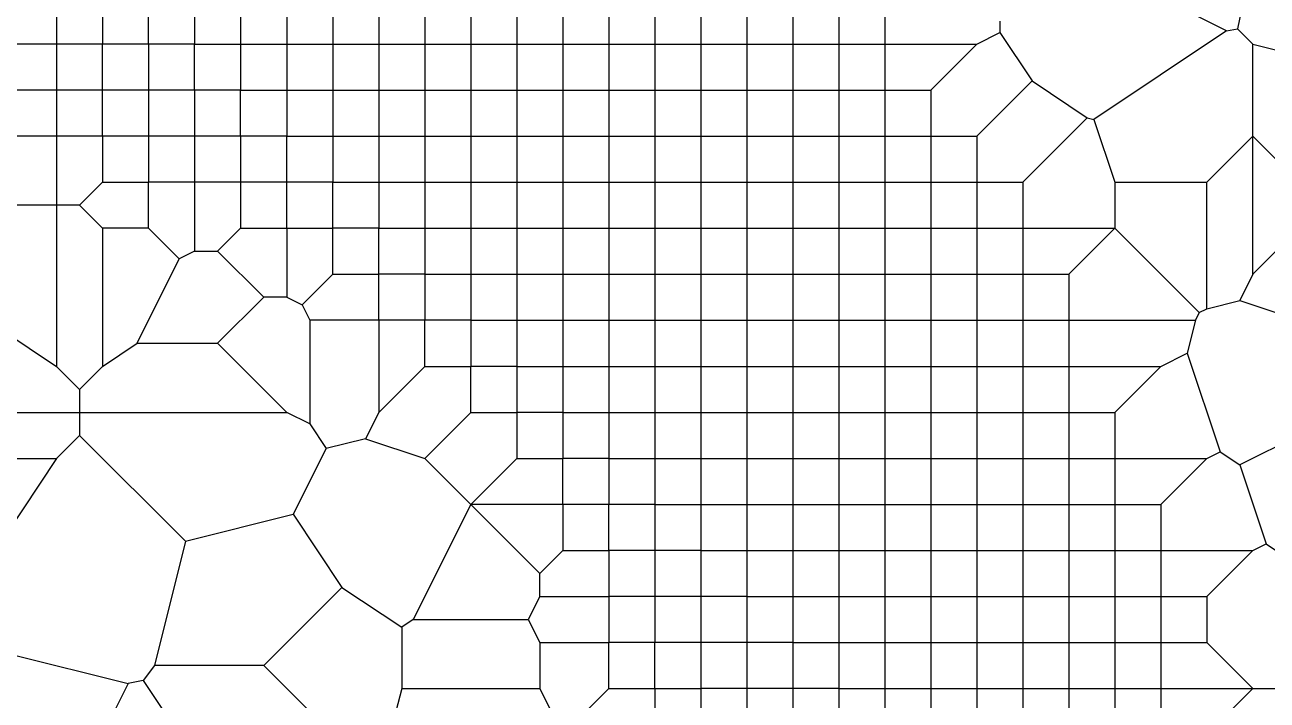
# Model space of a CAD drawing. Extents: x 0 to 238, y 0 to 198.
# Drawn here: x 121.2 to 192.6, y 45.2 to 84 of the extents above; entities that cross this region are included whole.
import ezdxf

# ---------------------------------------------------------------- set-up
doc = ezdxf.new("R2010")
doc.units = 0

msp = doc.modelspace()

# ---------------------------------------------------------------- linework, layer by layer
at = {"layer": 'Layer 1', "color": 8}
for points in [[(190.310772, 83.676346), (182.56227, 87.550598)], [(123.031095, 85.566225), (123.031095, 82.920395)], [(125.676925, 85.566225), (125.676925, 82.920395)], [(128.322755, 82.920395), (128.322755, 85.566225)], [(130.968585, 85.566225), (130.968585, 82.920395)], [(133.614415, 85.566225), (133.614415, 82.920395)], [(136.260245, 85.566225), (136.260245, 82.920395)], [(138.906075, 85.566225), (138.906075, 82.920395)], [(141.551905, 85.566225), (141.551905, 82.920395)], [(144.197735, 85.566225), (144.197735, 82.920395)], [(146.843565, 85.566225), (146.843565, 82.920395)], [(149.489395, 85.566225), (149.489395, 82.920395)], [(152.135225, 85.566225), (152.135225, 82.920395)], [(154.781055, 85.566225), (154.781055, 82.920395)], [(157.426885, 85.566225), (157.426885, 82.920395)], [(160.072715, 85.566225), (160.072715, 82.920395)], [(162.718545, 85.566225), (162.718545, 82.920395)], [(165.364375, 85.566225), (165.364375, 82.920395)], [(168.010205, 85.566225), (168.010205, 82.920395)], [(170.656035, 85.566225), (170.656035, 82.920395)], [(191.161218, 84.904768), (190.940732, 83.802338)], [(175.947695, 82.920395), (177.27061, 83.581853)], [(177.27061, 84.24331), (177.27061, 83.581853)], [(177.27061, 83.581853), (179.122691, 80.803731)], [(190.310772, 83.676346), (182.682535, 78.590855)], [(190.310772, 83.676346), (190.940732, 83.802338)], [(190.940732, 83.802338), (191.822675, 82.920395)], [(123.031095, 82.920395), (120.385265, 82.920395)], [(123.031095, 82.920395), (123.031095, 82.920395)], [(125.676925, 82.920395), (123.031095, 82.920395)], [(123.031095, 82.920395), (123.031095, 80.274565)], [(125.676925, 82.920395), (125.676925, 82.920395)], [(128.322755, 82.920395), (125.676925, 82.920395)], [(125.676925, 80.274565), (125.676925, 82.920395)], [(128.322755, 82.920395), (128.322755, 82.920395)], [(130.968585, 82.920395), (128.322755, 82.920395)], [(128.322755, 82.920395), (128.322755, 80.274565)], [(130.968585, 82.920395), (130.968585, 82.920395)], [(130.968585, 80.274565), (130.968585, 82.920395)], [(130.968585, 82.920395), (133.614415, 82.920395)], [(133.614415, 82.920395), (133.614415, 82.920395)], [(133.614415, 82.920395), (133.614415, 80.274565)], [(133.614415, 82.920395), (136.260245, 82.920395)], [(136.260245, 82.920395), (136.260245, 82.920395)], [(136.260245, 82.920395), (136.260245, 80.274565)], [(136.260245, 82.920395), (138.906075, 82.920395)], [(138.906075, 82.920395), (138.906075, 82.920395)], [(138.906075, 82.920395), (138.906075, 80.274565)], [(138.906075, 82.920395), (141.551905, 82.920395)], [(141.551905, 82.920395), (141.551905, 82.920395)], [(141.551905, 82.920395), (141.551905, 80.274565)], [(141.551905, 82.920395), (144.197735, 82.920395)], [(144.197735, 82.920395), (144.197735, 82.920395)], [(144.197735, 82.920395), (144.197735, 80.274565)], [(144.197735, 82.920395), (146.843565, 82.920395)], [(146.843565, 82.920395), (146.843565, 82.920395)], [(146.843565, 82.920395), (146.843565, 80.274565)], [(146.843565, 82.920395), (149.489395, 82.920395)], [(149.489395, 82.920395), (149.489395, 82.920395)], [(149.489395, 82.920395), (152.135225, 82.920395)], [(149.489395, 82.920395), (149.489395, 80.274565)], [(152.135225, 82.920395), (152.135225, 82.920395)], [(152.135225, 82.920395), (154.781055, 82.920395)], [(152.135225, 82.920395), (152.135225, 80.274565)], [(154.781055, 82.920395), (154.781055, 82.920395)], [(154.781055, 82.920395), (157.426885, 82.920395)], [(154.781055, 82.920395), (154.781055, 80.274565)], [(157.426885, 82.920395), (157.426885, 82.920395)], [(157.426885, 82.920395), (160.072715, 82.920395)], [(157.426885, 82.920395), (157.426885, 80.274565)], [(160.072715, 82.920395), (160.072715, 82.920395)], [(160.072715, 82.920395), (162.718545, 82.920395)], [(160.072715, 82.920395), (160.072715, 80.274565)], [(162.718545, 82.920395), (162.718545, 82.920395)], [(162.718545, 82.920395), (165.364375, 82.920395)], [(162.718545, 82.920395), (162.718545, 80.274565)], [(165.364375, 82.920395), (165.364375, 82.920395)], [(165.364375, 82.920395), (168.010205, 82.920395)], [(165.364375, 82.920395), (165.364375, 80.274565)], [(168.010205, 82.920395), (168.010205, 82.920395)], [(168.010205, 82.920395), (170.656035, 82.920395)], [(168.010205, 82.920395), (168.010205, 80.274565)], [(170.656035, 82.920395), (170.656035, 82.920395)], [(170.656035, 82.920395), (175.947695, 82.920395)], [(170.656035, 82.920395), (170.656035, 80.274565)], [(175.947695, 82.920395), (173.301865, 80.274565)], [(191.822675, 77.628735), (191.822675, 82.920395)], [(191.822675, 82.920395), (198.878222, 81.156508)], [(175.947695, 77.628735), (179.122691, 80.803731)], [(179.122691, 80.803731), (182.297687, 78.687067)], [(123.031095, 80.274565), (120.385265, 80.274565)], [(123.031095, 80.274565), (123.031095, 80.274565)], [(125.676925, 80.274565), (123.031095, 80.274565)], [(123.031095, 80.274565), (123.031095, 77.628735)], [(125.676925, 80.274565), (125.676925, 80.274565)], [(128.322755, 80.274565), (125.676925, 80.274565)], [(125.676925, 77.628735), (125.676925, 80.274565)], [(128.322755, 80.274565), (128.322755, 80.274565)], [(130.968585, 80.274565), (128.322755, 80.274565)], [(128.322755, 80.274565), (128.322755, 77.628735)], [(130.968585, 80.274565), (130.968585, 80.274565)], [(133.614415, 80.274565), (130.968585, 80.274565)], [(130.968585, 80.274565), (130.968585, 77.628735)], [(133.614415, 80.274565), (133.614415, 80.274565)], [(133.614415, 77.628735), (133.614415, 80.274565)], [(133.614415, 80.274565), (136.260245, 80.274565)], [(136.260245, 80.274565), (136.260245, 80.274565)], [(136.260245, 80.274565), (136.260245, 77.628735)], [(136.260245, 80.274565), (138.906075, 80.274565)], [(138.906075, 80.274565), (138.906075, 80.274565)], [(138.906075, 80.274565), (138.906075, 77.628735)], [(138.906075, 80.274565), (141.551905, 80.274565)], [(141.551905, 80.274565), (141.551905, 80.274565)], [(141.551905, 80.274565), (141.551905, 77.628735)], [(141.551905, 80.274565), (144.197735, 80.274565)], [(144.197735, 80.274565), (144.197735, 80.274565)], [(144.197735, 80.274565), (144.197735, 77.628735)], [(144.197735, 80.274565), (146.843565, 80.274565)], [(146.843565, 80.274565), (146.843565, 80.274565)], [(146.843565, 80.274565), (146.843565, 77.628735)], [(146.843565, 80.274565), (149.489395, 80.274565)], [(149.489395, 80.274565), (149.489395, 80.274565)], [(149.489395, 80.274565), (149.489395, 77.628735)], [(149.489395, 80.274565), (152.135225, 80.274565)], [(152.135225, 80.274565), (152.135225, 80.274565)], [(152.135225, 80.274565), (154.781055, 80.274565)], [(152.135225, 80.274565), (152.135225, 77.628735)], [(154.781055, 80.274565), (154.781055, 80.274565)], [(154.781055, 80.274565), (157.426885, 80.274565)], [(154.781055, 80.274565), (154.781055, 77.628735)], [(157.426885, 80.274565), (157.426885, 80.274565)], [(157.426885, 80.274565), (160.072715, 80.274565)], [(157.426885, 80.274565), (157.426885, 77.628735)], [(160.072715, 80.274565), (160.072715, 80.274565)], [(160.072715, 80.274565), (162.718545, 80.274565)], [(160.072715, 80.274565), (160.072715, 77.628735)], [(162.718545, 80.274565), (162.718545, 80.274565)], [(162.718545, 80.274565), (165.364375, 80.274565)], [(162.718545, 80.274565), (162.718545, 77.628735)], [(165.364375, 80.274565), (165.364375, 80.274565)], [(165.364375, 80.274565), (168.010205, 80.274565)], [(165.364375, 80.274565), (165.364375, 77.628735)], [(168.010205, 80.274565), (168.010205, 80.274565)], [(168.010205, 80.274565), (170.656035, 80.274565)], [(168.010205, 80.274565), (168.010205, 77.628735)], [(170.656035, 80.274565), (170.656035, 80.274565)], [(170.656035, 80.274565), (173.301865, 80.274565)], [(170.656035, 80.274565), (170.656035, 77.628735)], [(173.301865, 80.274565), (173.301865, 77.628735)], [(182.297687, 78.687067), (178.593525, 74.982905)], [(182.297687, 78.687067), (182.682535, 78.590855)], [(182.682535, 78.590855), (183.885185, 74.982905)], [(123.031095, 77.628735), (120.385265, 77.628735)], [(123.031095, 77.628735), (123.031095, 77.628735)], [(125.676925, 77.628735), (123.031095, 77.628735)], [(123.031095, 77.628735), (123.031095, 73.65999)], [(125.676925, 77.628735), (125.676925, 77.628735)], [(128.322755, 77.628735), (125.676925, 77.628735)], [(125.676925, 77.628735), (125.676925, 74.982905)], [(128.322755, 77.628735), (128.322755, 77.628735)], [(130.968585, 77.628735), (128.322755, 77.628735)], [(128.322755, 77.628735), (128.322755, 74.982905)], [(130.968585, 77.628735), (130.968585, 77.628735)], [(133.614415, 77.628735), (130.968585, 77.628735)], [(130.968585, 77.628735), (130.968585, 74.982905)], [(133.614415, 77.628735), (133.614415, 77.628735)], [(136.260245, 77.628735), (133.614415, 77.628735)], [(133.614415, 77.628735), (133.614415, 74.982905)], [(136.260245, 77.628735), (136.260245, 77.628735)], [(136.260245, 74.982905), (136.260245, 77.628735)], [(136.260245, 77.628735), (138.906075, 77.628735)], [(138.906075, 77.628735), (138.906075, 77.628735)], [(138.906075, 77.628735), (138.906075, 74.982905)], [(138.906075, 77.628735), (141.551905, 77.628735)], [(141.551905, 77.628735), (141.551905, 77.628735)], [(141.551905, 77.628735), (141.551905, 74.982905)], [(141.551905, 77.628735), (144.197735, 77.628735)], [(144.197735, 77.628735), (144.197735, 77.628735)], [(144.197735, 77.628735), (144.197735, 74.982905)], [(144.197735, 77.628735), (146.843565, 77.628735)], [(146.843565, 77.628735), (146.843565, 77.628735)], [(146.843565, 77.628735), (146.843565, 74.982905)], [(146.843565, 77.628735), (149.489395, 77.628735)], [(149.489395, 77.628735), (149.489395, 77.628735)], [(149.489395, 77.628735), (149.489395, 74.982905)], [(149.489395, 77.628735), (152.135225, 77.628735)], [(152.135225, 77.628735), (152.135225, 77.628735)], [(152.135225, 77.628735), (152.135225, 74.982905)], [(152.135225, 77.628735), (154.781055, 77.628735)], [(154.781055, 77.628735), (157.426885, 77.628735)], [(154.781055, 77.628735), (154.781055, 77.628735)], [(154.781055, 77.628735), (154.781055, 74.982905)], [(157.426885, 77.628735), (157.426885, 77.628735)], [(157.426885, 77.628735), (160.072715, 77.628735)], [(157.426885, 77.628735), (157.426885, 74.982905)], [(160.072715, 77.628735), (160.072715, 77.628735)], [(160.072715, 77.628735), (162.718545, 77.628735)], [(160.072715, 77.628735), (160.072715, 74.982905)], [(162.718545, 77.628735), (162.718545, 77.628735)], [(162.718545, 77.628735), (165.364375, 77.628735)], [(162.718545, 77.628735), (162.718545, 74.982905)], [(165.364375, 77.628735), (165.364375, 77.628735)], [(165.364375, 77.628735), (168.010205, 77.628735)], [(165.364375, 77.628735), (165.364375, 74.982905)], [(168.010205, 77.628735), (168.010205, 77.628735)], [(168.010205, 77.628735), (170.656035, 77.628735)], [(168.010205, 77.628735), (168.010205, 74.982905)], [(170.656035, 77.628735), (170.656035, 77.628735)], [(170.656035, 77.628735), (173.301865, 77.628735)], [(170.656035, 77.628735), (170.656035, 74.982905)], [(173.301865, 77.628735), (173.301865, 77.628735)], [(173.301865, 77.628735), (175.947695, 77.628735)], [(173.301865, 77.628735), (173.301865, 74.982905)], [(175.947695, 77.628735), (175.947695, 74.982905)], [(189.176845, 74.982905), (191.822675, 77.628735)], [(191.822675, 69.691245), (191.822675, 77.628735)], [(191.822675, 77.628735), (191.822675, 77.628735)], [(194.468505, 74.982905), (191.822675, 77.628735)], [(124.35401, 73.65999), (125.676925, 74.982905)], [(125.676925, 74.982905), (128.322755, 74.982905)], [(128.322755, 74.982905), (128.322755, 74.982905)], [(130.968585, 74.982905), (128.322755, 74.982905)], [(128.322755, 72.337075), (128.322755, 74.982905)], [(130.968585, 74.982905), (130.968585, 74.982905)], [(133.614415, 74.982905), (130.968585, 74.982905)], [(130.968585, 74.982905), (130.968585, 71.01416)], [(133.614415, 74.982905), (133.614415, 74.982905)], [(136.260245, 74.982905), (133.614415, 74.982905)], [(133.614415, 74.982905), (133.614415, 72.337075)], [(136.260245, 74.982905), (136.260245, 74.982905)], [(138.906075, 74.982905), (136.260245, 74.982905)], [(136.260245, 72.337075), (136.260245, 74.982905)], [(138.906075, 74.982905), (138.906075, 74.982905)], [(138.906075, 72.337075), (138.906075, 74.982905)], [(138.906075, 74.982905), (141.551905, 74.982905)], [(141.551905, 74.982905), (141.551905, 74.982905)], [(141.551905, 74.982905), (141.551905, 72.337075)], [(141.551905, 74.982905), (144.197735, 74.982905)], [(144.197735, 74.982905), (144.197735, 74.982905)], [(144.197735, 74.982905), (144.197735, 72.337075)], [(144.197735, 74.982905), (146.843565, 74.982905)], [(146.843565, 74.982905), (146.843565, 74.982905)], [(146.843565, 74.982905), (146.843565, 72.337075)], [(146.843565, 74.982905), (149.489395, 74.982905)], [(149.489395, 74.982905), (149.489395, 74.982905)], [(149.489395, 74.982905), (149.489395, 72.337075)], [(149.489395, 74.982905), (152.135225, 74.982905)], [(152.135225, 74.982905), (152.135225, 74.982905)], [(152.135225, 74.982905), (152.135225, 72.337075)], [(152.135225, 74.982905), (154.781055, 74.982905)], [(154.781055, 74.982905), (154.781055, 74.982905)], [(154.781055, 74.982905), (154.781055, 72.337075)], [(154.781055, 74.982905), (157.426885, 74.982905)], [(157.426885, 74.982905), (157.426885, 74.982905)], [(157.426885, 74.982905), (157.426885, 72.337075)], [(157.426885, 74.982905), (160.072715, 74.982905)], [(160.072715, 74.982905), (162.718545, 74.982905)], [(160.072715, 74.982905), (160.072715, 74.982905)], [(160.072715, 74.982905), (160.072715, 72.337075)], [(162.718545, 74.982905), (162.718545, 74.982905)], [(162.718545, 74.982905), (165.364375, 74.982905)], [(162.718545, 74.982905), (162.718545, 72.337075)], [(165.364375, 74.982905), (165.364375, 74.982905)], [(165.364375, 74.982905), (168.010205, 74.982905)], [(165.364375, 74.982905), (165.364375, 72.337075)], [(168.010205, 74.982905), (168.010205, 74.982905)], [(168.010205, 74.982905), (170.656035, 74.982905)], [(168.010205, 74.982905), (168.010205, 72.337075)], [(170.656035, 74.982905), (170.656035, 74.982905)], [(170.656035, 74.982905), (173.301865, 74.982905)], [(170.656035, 74.982905), (170.656035, 72.337075)], [(173.301865, 74.982905), (173.301865, 74.982905)], [(173.301865, 74.982905), (175.947695, 74.982905)], [(173.301865, 74.982905), (173.301865, 72.337075)], [(175.947695, 74.982905), (175.947695, 74.982905)], [(175.947695, 74.982905), (178.593525, 74.982905)], [(175.947695, 74.982905), (175.947695, 72.337075)], [(178.593525, 74.982905), (178.593525, 72.337075)], [(183.885185, 74.982905), (189.176845, 74.982905)], [(183.885185, 74.982905), (183.885185, 72.337075)], [(189.176845, 67.706873), (189.176845, 74.982905)], [(123.031095, 73.65999), (120.385265, 73.65999)], [(124.35401, 73.65999), (123.031095, 73.65999)], [(123.031095, 73.65999), (123.031095, 73.65999)], [(123.031095, 73.65999), (123.031095, 64.399585)], [(124.35401, 73.65999), (125.676925, 72.337075)], [(128.322755, 72.337075), (125.676925, 72.337075)], [(125.676925, 72.337075), (125.676925, 64.399585)], [(128.322755, 72.337075), (130.086642, 70.573188)], [(133.614415, 72.337075), (132.2915, 71.01416)], [(133.614415, 72.337075), (136.260245, 72.337075)], [(136.260245, 72.337075), (136.260245, 72.337075)], [(136.260245, 72.337075), (138.906075, 72.337075)], [(136.260245, 72.337075), (136.260245, 68.36833)], [(138.906075, 72.337075), (138.906075, 72.337075)], [(141.551905, 72.337075), (138.906075, 72.337075)], [(138.906075, 69.691245), (138.906075, 72.337075)], [(141.551905, 72.337075), (141.551905, 72.337075)], [(141.551905, 69.691245), (141.551905, 72.337075)], [(141.551905, 72.337075), (144.197735, 72.337075)], [(144.197735, 72.337075), (144.197735, 72.337075)], [(144.197735, 72.337075), (144.197735, 69.691245)], [(144.197735, 72.337075), (146.843565, 72.337075)], [(146.843565, 72.337075), (146.843565, 72.337075)], [(146.843565, 72.337075), (146.843565, 69.691245)], [(146.843565, 72.337075), (149.489395, 72.337075)], [(149.489395, 72.337075), (149.489395, 72.337075)], [(149.489395, 72.337075), (149.489395, 69.691245)], [(149.489395, 72.337075), (152.135225, 72.337075)], [(152.135225, 72.337075), (152.135225, 72.337075)], [(152.135225, 72.337075), (152.135225, 69.691245)], [(152.135225, 72.337075), (154.781055, 72.337075)], [(154.781055, 72.337075), (154.781055, 72.337075)], [(154.781055, 72.337075), (154.781055, 69.691245)], [(154.781055, 72.337075), (157.426885, 72.337075)], [(157.426885, 72.337075), (157.426885, 72.337075)], [(157.426885, 72.337075), (157.426885, 69.691245)], [(157.426885, 72.337075), (160.072715, 72.337075)], [(160.072715, 72.337075), (160.072715, 72.337075)], [(160.072715, 72.337075), (160.072715, 69.691245)], [(160.072715, 72.337075), (162.718545, 72.337075)], [(162.718545, 72.337075), (165.364375, 72.337075)], [(162.718545, 72.337075), (162.718545, 72.337075)], [(162.718545, 72.337075), (162.718545, 69.691245)], [(165.364375, 72.337075), (168.010205, 72.337075)], [(165.364375, 72.337075), (165.364375, 72.337075)], [(165.364375, 72.337075), (165.364375, 69.691245)], [(168.010205, 72.337075), (168.010205, 72.337075)], [(168.010205, 72.337075), (170.656035, 72.337075)], [(168.010205, 72.337075), (168.010205, 69.691245)], [(170.656035, 72.337075), (170.656035, 72.337075)], [(170.656035, 72.337075), (173.301865, 72.337075)], [(170.656035, 72.337075), (170.656035, 69.691245)], [(173.301865, 72.337075), (173.301865, 72.337075)], [(173.301865, 72.337075), (175.947695, 72.337075)], [(173.301865, 72.337075), (173.301865, 69.691245)], [(175.947695, 72.337075), (175.947695, 72.337075)], [(175.947695, 72.337075), (178.593525, 72.337075)], [(175.947695, 72.337075), (175.947695, 69.691245)], [(178.593525, 72.337075), (178.593525, 72.337075)], [(178.593525, 72.337075), (183.885185, 72.337075)], [(178.593525, 72.337075), (178.593525, 69.691245)], [(183.885185, 72.337075), (181.239355, 69.691245)], [(183.885185, 72.337075), (183.885185, 72.337075)], [(183.885185, 72.337075), (188.735873, 67.486387)], [(191.822675, 69.691245), (194.468505, 72.337075)], [(130.968585, 71.01416), (130.086642, 70.573188)], [(130.968585, 71.01416), (132.2915, 71.01416)], [(132.2915, 71.01416), (134.93733, 68.36833)], [(127.661298, 65.7225), (130.086642, 70.573188)], [(115.093605, 69.691245), (123.031095, 64.399585)], [(138.906075, 69.691245), (137.142188, 67.927358)], [(138.906075, 69.691245), (141.551905, 69.691245)], [(141.551905, 69.691245), (141.551905, 69.691245)], [(141.551905, 67.045415), (141.551905, 69.691245)], [(144.197735, 69.691245), (141.551905, 69.691245)], [(144.197735, 69.691245), (144.197735, 69.691245)], [(144.197735, 69.691245), (144.197735, 67.045415)], [(144.197735, 69.691245), (146.843565, 69.691245)], [(146.843565, 69.691245), (146.843565, 69.691245)], [(146.843565, 69.691245), (146.843565, 67.045415)], [(146.843565, 69.691245), (149.489395, 69.691245)], [(149.489395, 69.691245), (149.489395, 69.691245)], [(149.489395, 69.691245), (149.489395, 67.045415)], [(149.489395, 69.691245), (152.135225, 69.691245)], [(152.135225, 69.691245), (152.135225, 69.691245)], [(152.135225, 69.691245), (152.135225, 67.045415)], [(152.135225, 69.691245), (154.781055, 69.691245)], [(154.781055, 69.691245), (154.781055, 69.691245)], [(154.781055, 69.691245), (154.781055, 67.045415)], [(154.781055, 69.691245), (157.426885, 69.691245)], [(157.426885, 69.691245), (157.426885, 69.691245)], [(157.426885, 69.691245), (157.426885, 67.045415)], [(157.426885, 69.691245), (160.072715, 69.691245)], [(160.072715, 69.691245), (160.072715, 69.691245)], [(160.072715, 69.691245), (160.072715, 67.045415)], [(160.072715, 69.691245), (162.718545, 69.691245)], [(162.718545, 69.691245), (162.718545, 69.691245)], [(162.718545, 69.691245), (162.718545, 67.045415)], [(162.718545, 69.691245), (165.364375, 69.691245)], [(165.364375, 69.691245), (168.010205, 69.691245)], [(165.364375, 69.691245), (165.364375, 69.691245)], [(165.364375, 69.691245), (165.364375, 67.045415)], [(168.010205, 69.691245), (170.656035, 69.691245)], [(168.010205, 69.691245), (168.010205, 69.691245)], [(168.010205, 69.691245), (168.010205, 67.045415)], [(170.656035, 69.691245), (173.301865, 69.691245)], [(170.656035, 69.691245), (170.656035, 69.691245)], [(170.656035, 69.691245), (170.656035, 67.045415)], [(173.301865, 69.691245), (173.301865, 69.691245)], [(173.301865, 69.691245), (175.947695, 69.691245)], [(173.301865, 69.691245), (173.301865, 67.045415)], [(175.947695, 69.691245), (175.947695, 69.691245)], [(175.947695, 69.691245), (178.593525, 69.691245)], [(175.947695, 69.691245), (175.947695, 67.045415)], [(178.593525, 69.691245), (178.593525, 69.691245)], [(178.593525, 69.691245), (181.239355, 69.691245)], [(178.593525, 69.691245), (178.593525, 67.045415)], [(181.239355, 69.691245), (181.239355, 67.045415)], [(191.822675, 69.691245), (191.066724, 68.179342)], [(132.2915, 65.7225), (134.93733, 68.36833)], [(136.260245, 68.36833), (134.93733, 68.36833)], [(136.260245, 68.36833), (137.142188, 67.927358)], [(137.142188, 67.927358), (137.58316, 67.045415)], [(189.176845, 67.706873), (191.066724, 68.179342)], [(191.066724, 68.179342), (194.468505, 67.045415)], [(188.735873, 67.486387), (188.515388, 67.045415)], [(188.735873, 67.486387), (189.176845, 67.706873)], [(141.551905, 67.045415), (137.58316, 67.045415)], [(137.58316, 67.045415), (137.58316, 61.092298)], [(141.551905, 67.045415), (141.551905, 67.045415)], [(144.197735, 67.045415), (141.551905, 67.045415)], [(141.551905, 67.045415), (141.551905, 61.753755)], [(144.197735, 67.045415), (144.197735, 67.045415)], [(146.843565, 67.045415), (144.197735, 67.045415)], [(144.197735, 64.399585), (144.197735, 67.045415)], [(146.843565, 67.045415), (146.843565, 67.045415)], [(146.843565, 67.045415), (146.843565, 64.399585)], [(146.843565, 67.045415), (149.489395, 67.045415)], [(149.489395, 67.045415), (149.489395, 67.045415)], [(149.489395, 67.045415), (149.489395, 64.399585)], [(149.489395, 67.045415), (152.135225, 67.045415)], [(152.135225, 67.045415), (152.135225, 67.045415)], [(152.135225, 67.045415), (152.135225, 64.399585)], [(152.135225, 67.045415), (154.781055, 67.045415)], [(154.781055, 67.045415), (154.781055, 67.045415)], [(154.781055, 67.045415), (154.781055, 64.399585)], [(154.781055, 67.045415), (157.426885, 67.045415)], [(157.426885, 67.045415), (157.426885, 67.045415)], [(157.426885, 67.045415), (157.426885, 64.399585)], [(157.426885, 67.045415), (160.072715, 67.045415)], [(160.072715, 67.045415), (160.072715, 67.045415)], [(160.072715, 67.045415), (160.072715, 64.399585)], [(160.072715, 67.045415), (162.718545, 67.045415)], [(162.718545, 67.045415), (162.718545, 67.045415)], [(162.718545, 67.045415), (162.718545, 64.399585)], [(162.718545, 67.045415), (165.364375, 67.045415)], [(165.364375, 67.045415), (165.364375, 67.045415)], [(165.364375, 67.045415), (165.364375, 64.399585)], [(165.364375, 67.045415), (168.010205, 67.045415)], [(168.010205, 67.045415), (168.010205, 67.045415)], [(168.010205, 67.045415), (168.010205, 64.399585)], [(168.010205, 67.045415), (170.656035, 67.045415)], [(170.656035, 67.045415), (173.301865, 67.045415)], [(170.656035, 67.045415), (170.656035, 67.045415)], [(170.656035, 67.045415), (170.656035, 64.399585)], [(173.301865, 67.045415), (175.947695, 67.045415)], [(173.301865, 67.045415), (173.301865, 67.045415)], [(173.301865, 67.045415), (173.301865, 64.399585)], [(175.947695, 67.045415), (175.947695, 67.045415)], [(175.947695, 67.045415), (178.593525, 67.045415)], [(175.947695, 67.045415), (175.947695, 64.399585)], [(178.593525, 67.045415), (178.593525, 67.045415)], [(178.593525, 67.045415), (181.239355, 67.045415)], [(178.593525, 67.045415), (178.593525, 64.399585)], [(181.239355, 67.045415), (188.515388, 67.045415)], [(181.239355, 67.045415), (181.239355, 67.045415)], [(181.239355, 67.045415), (181.239355, 64.399585)], [(188.515388, 67.045415), (188.042918, 65.155536)], [(125.676925, 64.399585), (127.661298, 65.7225)], [(127.661298, 65.7225), (132.2915, 65.7225)], [(132.2915, 65.7225), (136.260245, 61.753755)], [(186.531015, 64.399585), (188.042918, 65.155536)], [(188.042918, 65.155536), (189.932796, 59.485901)], [(123.031095, 64.399585), (124.35401, 63.07667)], [(125.676925, 64.399585), (124.35401, 63.07667)], [(141.551905, 61.753755), (144.197735, 64.399585)], [(144.197735, 64.399585), (146.843565, 64.399585)], [(146.843565, 64.399585), (146.843565, 64.399585)], [(149.489395, 64.399585), (146.843565, 64.399585)], [(146.843565, 61.753755), (146.843565, 64.399585)], [(149.489395, 64.399585), (149.489395, 64.399585)], [(149.489395, 64.399585), (149.489395, 61.753755)], [(149.489395, 64.399585), (152.135225, 64.399585)], [(152.135225, 64.399585), (152.135225, 64.399585)], [(152.135225, 64.399585), (152.135225, 61.753755)], [(152.135225, 64.399585), (154.781055, 64.399585)], [(154.781055, 64.399585), (154.781055, 64.399585)], [(154.781055, 64.399585), (154.781055, 61.753755)], [(154.781055, 64.399585), (157.426885, 64.399585)], [(157.426885, 64.399585), (157.426885, 64.399585)], [(157.426885, 64.399585), (157.426885, 61.753755)], [(157.426885, 64.399585), (160.072715, 64.399585)], [(160.072715, 64.399585), (160.072715, 64.399585)], [(160.072715, 64.399585), (160.072715, 61.753755)], [(160.072715, 64.399585), (162.718545, 64.399585)], [(162.718545, 64.399585), (162.718545, 64.399585)], [(162.718545, 64.399585), (162.718545, 61.753755)], [(162.718545, 64.399585), (165.364375, 64.399585)], [(165.364375, 64.399585), (165.364375, 64.399585)], [(165.364375, 64.399585), (165.364375, 61.753755)], [(165.364375, 64.399585), (168.010205, 64.399585)], [(168.010205, 64.399585), (168.010205, 64.399585)], [(168.010205, 64.399585), (168.010205, 61.753755)], [(168.010205, 64.399585), (170.656035, 64.399585)], [(170.656035, 64.399585), (170.656035, 64.399585)], [(170.656035, 64.399585), (170.656035, 61.753755)], [(170.656035, 64.399585), (173.301865, 64.399585)], [(173.301865, 64.399585), (175.947695, 64.399585)], [(173.301865, 64.399585), (173.301865, 64.399585)], [(173.301865, 64.399585), (173.301865, 61.753755)], [(175.947695, 64.399585), (175.947695, 64.399585)], [(175.947695, 64.399585), (178.593525, 64.399585)], [(175.947695, 64.399585), (175.947695, 61.753755)], [(178.593525, 64.399585), (181.239355, 64.399585)], [(178.593525, 64.399585), (178.593525, 64.399585)], [(178.593525, 64.399585), (178.593525, 61.753755)], [(181.239355, 64.399585), (181.239355, 64.399585)], [(181.239355, 64.399585), (186.531015, 64.399585)], [(181.239355, 64.399585), (181.239355, 61.753755)], [(186.531015, 64.399585), (183.885185, 61.753755)], [(124.35401, 63.07667), (124.35401, 61.753755)], [(113.77069, 61.753755), (124.35401, 61.753755)], [(124.35401, 61.753755), (124.35401, 61.753755)], [(124.35401, 61.753755), (124.35401, 60.43084)], [(124.35401, 61.753755), (136.260245, 61.753755)], [(137.58316, 61.092298), (136.260245, 61.753755)], [(141.551905, 61.753755), (140.795954, 60.241852)], [(144.197735, 59.107925), (146.843565, 61.753755)], [(146.843565, 61.753755), (149.489395, 61.753755)], [(149.489395, 61.753755), (149.489395, 61.753755)], [(152.135225, 61.753755), (149.489395, 61.753755)], [(149.489395, 61.753755), (149.489395, 59.107925)], [(152.135225, 61.753755), (152.135225, 61.753755)], [(152.135225, 61.753755), (152.135225, 59.107925)], [(152.135225, 61.753755), (154.781055, 61.753755)], [(154.781055, 61.753755), (154.781055, 61.753755)], [(154.781055, 61.753755), (154.781055, 59.107925)], [(154.781055, 61.753755), (157.426885, 61.753755)], [(157.426885, 61.753755), (157.426885, 61.753755)], [(157.426885, 61.753755), (157.426885, 59.107925)], [(157.426885, 61.753755), (160.072715, 61.753755)], [(160.072715, 61.753755), (160.072715, 61.753755)], [(160.072715, 61.753755), (160.072715, 59.107925)], [(160.072715, 61.753755), (162.718545, 61.753755)], [(162.718545, 61.753755), (162.718545, 61.753755)], [(162.718545, 61.753755), (162.718545, 59.107925)], [(162.718545, 61.753755), (165.364375, 61.753755)], [(165.364375, 61.753755), (165.364375, 61.753755)], [(165.364375, 61.753755), (165.364375, 59.107925)], [(165.364375, 61.753755), (168.010205, 61.753755)], [(168.010205, 61.753755), (168.010205, 61.753755)], [(168.010205, 61.753755), (168.010205, 59.107925)], [(168.010205, 61.753755), (170.656035, 61.753755)], [(170.656035, 61.753755), (170.656035, 61.753755)], [(170.656035, 61.753755), (170.656035, 59.107925)], [(170.656035, 61.753755), (173.301865, 61.753755)], [(173.301865, 61.753755), (173.301865, 61.753755)], [(173.301865, 61.753755), (173.301865, 59.107925)], [(173.301865, 61.753755), (175.947695, 61.753755)], [(175.947695, 61.753755), (178.593525, 61.753755)], [(175.947695, 61.753755), (175.947695, 61.753755)], [(175.947695, 61.753755), (175.947695, 59.107925)], [(178.593525, 61.753755), (181.239355, 61.753755)], [(178.593525, 61.753755), (178.593525, 61.753755)], [(178.593525, 61.753755), (178.593525, 59.107925)], [(181.239355, 61.753755), (183.885185, 61.753755)], [(181.239355, 61.753755), (181.239355, 61.753755)], [(181.239355, 61.753755), (181.239355, 59.107925)], [(183.885185, 61.753755), (183.885185, 59.107925)], [(137.58316, 61.092298), (138.528099, 59.674889)], [(124.35401, 60.43084), (123.031095, 59.107925)], [(124.35401, 60.43084), (130.439419, 54.345431)], [(140.795954, 60.241852), (138.528099, 59.674889)], [(140.795954, 60.241852), (144.197735, 59.107925)], [(194.468505, 60.43084), (191.066724, 58.729949)], [(138.528099, 59.674889), (136.638221, 55.895131)], [(189.176845, 59.107925), (189.932796, 59.485901)], [(189.932796, 59.485901), (191.066724, 58.729949)], [(113.77069, 59.107925), (123.031095, 59.107925)], [(123.031095, 59.107925), (119.06235, 53.154808)], [(144.197735, 59.107925), (146.843565, 56.462095)], [(149.489395, 59.107925), (146.843565, 56.462095)], [(149.489395, 59.107925), (152.135225, 59.107925)], [(152.135225, 59.107925), (152.135225, 59.107925)], [(152.135225, 56.462095), (152.135225, 59.107925)], [(154.781055, 59.107925), (152.135225, 59.107925)], [(154.781055, 59.107925), (154.781055, 59.107925)], [(154.781055, 59.107925), (154.781055, 56.462095)], [(154.781055, 59.107925), (157.426885, 59.107925)], [(157.426885, 59.107925), (157.426885, 59.107925)], [(157.426885, 59.107925), (157.426885, 56.462095)], [(157.426885, 59.107925), (160.072715, 59.107925)], [(160.072715, 59.107925), (160.072715, 59.107925)], [(160.072715, 59.107925), (160.072715, 56.462095)], [(160.072715, 59.107925), (162.718545, 59.107925)], [(162.718545, 59.107925), (162.718545, 59.107925)], [(162.718545, 59.107925), (162.718545, 56.462095)], [(162.718545, 59.107925), (165.364375, 59.107925)], [(165.364375, 59.107925), (165.364375, 59.107925)], [(165.364375, 59.107925), (165.364375, 56.462095)], [(165.364375, 59.107925), (168.010205, 59.107925)], [(168.010205, 59.107925), (168.010205, 59.107925)], [(168.010205, 59.107925), (168.010205, 56.462095)], [(168.010205, 59.107925), (170.656035, 59.107925)], [(170.656035, 59.107925), (170.656035, 59.107925)], [(170.656035, 59.107925), (170.656035, 56.462095)], [(170.656035, 59.107925), (173.301865, 59.107925)], [(173.301865, 59.107925), (173.301865, 59.107925)], [(173.301865, 59.107925), (173.301865, 56.462095)], [(173.301865, 59.107925), (175.947695, 59.107925)], [(175.947695, 59.107925), (175.947695, 59.107925)], [(175.947695, 59.107925), (175.947695, 56.462095)], [(175.947695, 59.107925), (178.593525, 59.107925)], [(178.593525, 59.107925), (181.239355, 59.107925)], [(178.593525, 59.107925), (178.593525, 59.107925)], [(178.593525, 59.107925), (178.593525, 56.462095)], [(181.239355, 59.107925), (183.885185, 59.107925)], [(181.239355, 59.107925), (181.239355, 59.107925)], [(181.239355, 59.107925), (181.239355, 56.462095)], [(183.885185, 59.107925), (189.176845, 59.107925)], [(183.885185, 59.107925), (183.885185, 59.107925)], [(183.885185, 59.107925), (183.885185, 56.462095)], [(189.176845, 59.107925), (186.531015, 56.462095)], [(191.066724, 58.729949), (192.578626, 54.194241)], [(146.843565, 56.462095), (143.536278, 49.84752)], [(146.843565, 56.462095), (146.843565, 56.462095)], [(152.135225, 56.462095), (146.843565, 56.462095)], [(146.843565, 56.462095), (146.843565, 56.462095)], [(146.843565, 56.462095), (150.81231, 52.49335)], [(152.135225, 56.462095), (152.135225, 56.462095)], [(154.781055, 56.462095), (152.135225, 56.462095)], [(152.135225, 56.462095), (152.135225, 53.816265)], [(154.781055, 56.462095), (154.781055, 56.462095)], [(154.781055, 53.816265), (154.781055, 56.462095)], [(157.426885, 56.462095), (154.781055, 56.462095)], [(157.426885, 56.462095), (157.426885, 56.462095)], [(157.426885, 56.462095), (157.426885, 53.816265)], [(157.426885, 56.462095), (160.072715, 56.462095)], [(160.072715, 56.462095), (160.072715, 56.462095)], [(160.072715, 56.462095), (160.072715, 53.816265)], [(160.072715, 56.462095), (162.718545, 56.462095)], [(162.718545, 56.462095), (162.718545, 56.462095)], [(162.718545, 56.462095), (162.718545, 53.816265)], [(162.718545, 56.462095), (165.364375, 56.462095)], [(165.364375, 56.462095), (165.364375, 56.462095)], [(165.364375, 56.462095), (165.364375, 53.816265)], [(165.364375, 56.462095), (168.010205, 56.462095)], [(168.010205, 56.462095), (168.010205, 56.462095)], [(168.010205, 56.462095), (168.010205, 53.816265)], [(168.010205, 56.462095), (170.656035, 56.462095)], [(170.656035, 56.462095), (170.656035, 56.462095)], [(170.656035, 56.462095), (170.656035, 53.816265)], [(170.656035, 56.462095), (173.301865, 56.462095)], [(173.301865, 56.462095), (173.301865, 56.462095)], [(173.301865, 56.462095), (173.301865, 53.816265)], [(173.301865, 56.462095), (175.947695, 56.462095)], [(175.947695, 56.462095), (175.947695, 56.462095)], [(175.947695, 56.462095), (175.947695, 53.816265)], [(175.947695, 56.462095), (178.593525, 56.462095)], [(178.593525, 56.462095), (178.593525, 56.462095)], [(178.593525, 56.462095), (178.593525, 53.816265)], [(178.593525, 56.462095), (181.239355, 56.462095)], [(181.239355, 56.462095), (181.239355, 56.462095)], [(181.239355, 56.462095), (181.239355, 53.816265)], [(181.239355, 56.462095), (183.885185, 56.462095)], [(183.885185, 56.462095), (186.531015, 56.462095)], [(183.885185, 56.462095), (183.885185, 56.462095)], [(183.885185, 56.462095), (183.885185, 53.816265)], [(186.531015, 56.462095), (186.531015, 53.816265)], [(130.439419, 54.345431), (136.638221, 55.895131)], [(136.638221, 55.895131), (139.435241, 51.699601)], [(130.439419, 54.345431), (128.653484, 47.20169)], [(152.135225, 53.816265), (150.81231, 52.49335)], [(152.135225, 53.816265), (154.781055, 53.816265)], [(154.781055, 53.816265), (154.781055, 53.816265)], [(157.426885, 53.816265), (154.781055, 53.816265)], [(154.781055, 53.816265), (154.781055, 51.170435)], [(157.426885, 53.816265), (157.426885, 53.816265)], [(160.072715, 53.816265), (157.426885, 53.816265)], [(157.426885, 53.816265), (157.426885, 51.170435)], [(160.072715, 53.816265), (160.072715, 53.816265)], [(160.072715, 53.816265), (160.072715, 51.170435)], [(160.072715, 53.816265), (162.718545, 53.816265)], [(162.718545, 53.816265), (162.718545, 53.816265)], [(162.718545, 53.816265), (162.718545, 51.170435)], [(162.718545, 53.816265), (165.364375, 53.816265)], [(165.364375, 53.816265), (165.364375, 53.816265)], [(165.364375, 53.816265), (165.364375, 51.170435)], [(165.364375, 53.816265), (168.010205, 53.816265)], [(168.010205, 53.816265), (168.010205, 53.816265)], [(168.010205, 53.816265), (168.010205, 51.170435)], [(168.010205, 53.816265), (170.656035, 53.816265)], [(170.656035, 53.816265), (170.656035, 53.816265)], [(170.656035, 53.816265), (170.656035, 51.170435)], [(170.656035, 53.816265), (173.301865, 53.816265)], [(173.301865, 53.816265), (173.301865, 53.816265)], [(173.301865, 53.816265), (173.301865, 51.170435)], [(173.301865, 53.816265), (175.947695, 53.816265)], [(175.947695, 53.816265), (175.947695, 53.816265)], [(175.947695, 53.816265), (175.947695, 51.170435)], [(175.947695, 53.816265), (178.593525, 53.816265)], [(178.593525, 53.816265), (178.593525, 53.816265)], [(178.593525, 53.816265), (178.593525, 51.170435)], [(178.593525, 53.816265), (181.239355, 53.816265)], [(181.239355, 53.816265), (181.239355, 53.816265)], [(181.239355, 53.816265), (181.239355, 51.170435)], [(181.239355, 53.816265), (183.885185, 53.816265)], [(183.885185, 53.816265), (183.885185, 53.816265)], [(183.885185, 53.816265), (183.885185, 51.170435)], [(183.885185, 53.816265), (186.531015, 53.816265)], [(186.531015, 53.816265), (191.822675, 53.816265)], [(186.531015, 53.816265), (186.531015, 53.816265)], [(186.531015, 53.816265), (186.531015, 51.170435)], [(191.822675, 53.816265), (189.176845, 51.170435)], [(191.822675, 53.816265), (192.578626, 54.194241)], [(192.578626, 54.194241), (194.468505, 52.934322)], [(150.81231, 51.170435), (150.81231, 52.49335)], [(134.93733, 47.20169), (139.435241, 51.699601)], [(139.435241, 51.699601), (142.87482, 49.406548)], [(150.81231, 51.170435), (150.150853, 49.84752)], [(150.81231, 51.170435), (154.781055, 51.170435)], [(154.781055, 51.170435), (154.781055, 51.170435)], [(157.426885, 51.170435), (154.781055, 51.170435)], [(154.781055, 51.170435), (154.781055, 48.524605)], [(157.426885, 51.170435), (157.426885, 51.170435)], [(160.072715, 51.170435), (157.426885, 51.170435)], [(157.426885, 51.170435), (157.426885, 48.524605)], [(160.072715, 51.170435), (160.072715, 51.170435)], [(162.718545, 51.170435), (160.072715, 51.170435)], [(160.072715, 51.170435), (160.072715, 48.524605)], [(162.718545, 51.170435), (162.718545, 51.170435)], [(162.718545, 51.170435), (162.718545, 48.524605)], [(162.718545, 51.170435), (165.364375, 51.170435)], [(165.364375, 51.170435), (165.364375, 51.170435)], [(165.364375, 51.170435), (165.364375, 48.524605)], [(165.364375, 51.170435), (168.010205, 51.170435)], [(168.010205, 51.170435), (168.010205, 51.170435)], [(168.010205, 51.170435), (168.010205, 48.524605)], [(168.010205, 51.170435), (170.656035, 51.170435)], [(170.656035, 51.170435), (170.656035, 51.170435)], [(170.656035, 51.170435), (170.656035, 48.524605)], [(170.656035, 51.170435), (173.301865, 51.170435)], [(173.301865, 51.170435), (173.301865, 51.170435)], [(173.301865, 51.170435), (173.301865, 48.524605)], [(173.301865, 51.170435), (175.947695, 51.170435)], [(175.947695, 51.170435), (175.947695, 51.170435)], [(175.947695, 51.170435), (175.947695, 48.524605)], [(175.947695, 51.170435), (178.593525, 51.170435)], [(178.593525, 51.170435), (178.593525, 51.170435)], [(178.593525, 51.170435), (178.593525, 48.524605)], [(178.593525, 51.170435), (181.239355, 51.170435)], [(181.239355, 51.170435), (181.239355, 51.170435)], [(181.239355, 51.170435), (181.239355, 48.524605)], [(181.239355, 51.170435), (183.885185, 51.170435)], [(183.885185, 51.170435), (183.885185, 51.170435)], [(183.885185, 51.170435), (183.885185, 48.524605)], [(183.885185, 51.170435), (186.531015, 51.170435)], [(186.531015, 51.170435), (186.531015, 51.170435)], [(186.531015, 51.170435), (186.531015, 48.524605)], [(186.531015, 51.170435), (189.176845, 51.170435)], [(189.176845, 51.170435), (189.176845, 48.524605)], [(143.536278, 49.84752), (142.87482, 49.406548)], [(142.87482, 49.406548), (142.87482, 45.878775)], [(143.536278, 49.84752), (150.150853, 49.84752)], [(150.150853, 49.84752), (150.81231, 48.524605)], [(120.385265, 47.863147), (127.146831, 46.172756)], [(150.81231, 48.524605), (150.81231, 45.878775)], [(150.81231, 48.524605), (154.781055, 48.524605)], [(154.781055, 48.524605), (154.781055, 48.524605)], [(157.426885, 48.524605), (154.781055, 48.524605)], [(154.781055, 45.878775), (154.781055, 48.524605)], [(157.426885, 48.524605), (157.426885, 48.524605)], [(157.426885, 45.878775), (157.426885, 48.524605)], [(160.072715, 48.524605), (157.426885, 48.524605)], [(160.072715, 48.524605), (160.072715, 48.524605)], [(162.718545, 48.524605), (160.072715, 48.524605)], [(160.072715, 48.524605), (160.072715, 45.878775)], [(162.718545, 48.524605), (162.718545, 48.524605)], [(165.364375, 48.524605), (162.718545, 48.524605)], [(162.718545, 48.524605), (162.718545, 45.878775)], [(165.364375, 48.524605), (165.364375, 48.524605)], [(165.364375, 48.524605), (165.364375, 45.878775)], [(165.364375, 48.524605), (168.010205, 48.524605)], [(168.010205, 48.524605), (168.010205, 48.524605)], [(168.010205, 48.524605), (168.010205, 45.878775)], [(168.010205, 48.524605), (170.656035, 48.524605)], [(170.656035, 48.524605), (170.656035, 48.524605)], [(170.656035, 48.524605), (170.656035, 45.878775)], [(170.656035, 48.524605), (173.301865, 48.524605)], [(173.301865, 48.524605), (173.301865, 48.524605)], [(173.301865, 48.524605), (173.301865, 45.878775)], [(173.301865, 48.524605), (175.947695, 48.524605)], [(175.947695, 48.524605), (175.947695, 48.524605)], [(175.947695, 48.524605), (175.947695, 45.878775)], [(175.947695, 48.524605), (178.593525, 48.524605)], [(178.593525, 48.524605), (178.593525, 48.524605)], [(178.593525, 48.524605), (178.593525, 45.878775)], [(178.593525, 48.524605), (181.239355, 48.524605)], [(181.239355, 48.524605), (181.239355, 48.524605)], [(181.239355, 48.524605), (181.239355, 45.878775)], [(181.239355, 48.524605), (183.885185, 48.524605)], [(183.885185, 48.524605), (183.885185, 48.524605)], [(183.885185, 48.524605), (183.885185, 45.878775)], [(183.885185, 48.524605), (186.531015, 48.524605)], [(186.531015, 48.524605), (186.531015, 48.524605)], [(186.531015, 48.524605), (186.531015, 45.878775)], [(186.531015, 48.524605), (189.176845, 48.524605)], [(189.176845, 48.524605), (191.822675, 45.878775)], [(128.653484, 47.20169), (128.011481, 46.345686)], [(134.93733, 47.20169), (128.653484, 47.20169)], [(134.93733, 47.20169), (137.58316, 44.55586)], [(127.146831, 46.172756), (123.031095, 37.941285)], [(128.011481, 46.345686), (127.146831, 46.172756)], [(128.011481, 46.345686), (132.2915, 39.925657)], [(142.87482, 45.878775), (142.544091, 44.55586)], [(142.87482, 45.878775), (150.81231, 45.878775)], [(150.81231, 45.878775), (152.135225, 43.232945)], [(154.781055, 45.878775), (152.135225, 43.232945)], [(154.781055, 45.878775), (157.426885, 45.878775)], [(157.426885, 45.878775), (157.426885, 45.878775)], [(157.426885, 45.878775), (160.072715, 45.878775)], [(157.426885, 45.878775), (157.426885, 43.232945)], [(160.072715, 45.878775), (160.072715, 45.878775)], [(162.718545, 45.878775), (160.072715, 45.878775)], [(160.072715, 45.878775), (160.072715, 43.232945)], [(162.718545, 45.878775), (162.718545, 45.878775)], [(165.364375, 45.878775), (162.718545, 45.878775)], [(162.718545, 45.878775), (162.718545, 43.232945)], [(165.364375, 45.878775), (165.364375, 45.878775)], [(168.010205, 45.878775), (165.364375, 45.878775)], [(165.364375, 45.878775), (165.364375, 43.232945)], [(168.010205, 45.878775), (168.010205, 45.878775)], [(168.010205, 45.878775), (168.010205, 43.232945)], [(168.010205, 45.878775), (170.656035, 45.878775)], [(170.656035, 45.878775), (170.656035, 45.878775)], [(170.656035, 45.878775), (170.656035, 43.232945)], [(170.656035, 45.878775), (173.301865, 45.878775)], [(173.301865, 45.878775), (173.301865, 45.878775)], [(173.301865, 45.878775), (173.301865, 43.232945)], [(173.301865, 45.878775), (175.947695, 45.878775)], [(175.947695, 45.878775), (175.947695, 45.878775)], [(175.947695, 45.878775), (175.947695, 43.232945)], [(175.947695, 45.878775), (178.593525, 45.878775)], [(178.593525, 45.878775), (178.593525, 45.878775)], [(178.593525, 45.878775), (178.593525, 43.232945)], [(178.593525, 45.878775), (181.239355, 45.878775)], [(181.239355, 45.878775), (181.239355, 45.878775)], [(181.239355, 45.878775), (181.239355, 43.232945)], [(181.239355, 45.878775), (183.885185, 45.878775)], [(183.885185, 45.878775), (183.885185, 45.878775)], [(183.885185, 45.878775), (183.885185, 43.232945)], [(183.885185, 45.878775), (186.531015, 45.878775)], [(186.531015, 45.878775), (186.531015, 45.878775)], [(186.531015, 45.878775), (186.531015, 43.232945)], [(186.531015, 45.878775), (191.822675, 45.878775)], [(191.822675, 45.878775), (189.176845, 43.232945)], [(191.822675, 45.878775), (191.822675, 45.878775)], [(191.822675, 45.878775), (194.468505, 45.878775)]]:
    msp.add_lwpolyline(points, dxfattribs=at)

doc.saveas('drawing.dxf')
